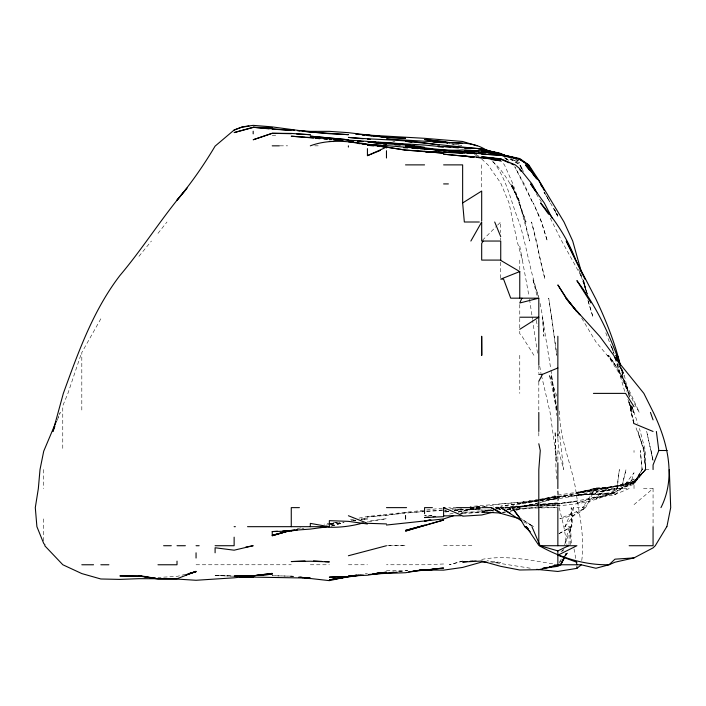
<?xml version="1.0" encoding="UTF-8"?>
<svg xmlns="http://www.w3.org/2000/svg" width="706" height="706" viewBox="0 0 706 706"><rect width="100%" height="100%" fill="white"/><g stroke="black" fill="none" stroke-linecap="round" stroke-linejoin="round"><path stroke-width="0.53" stroke-dasharray="3.53 2.65" d="M569.01 544.661L569.301 526.676L564.491 544.661M570.263 544.661L570.589 526.676L571.366 544.661M564.606 544.714L571.728 526.676L571.198 507.632L571.33 526.676L557.855 534.327L571.825 526.676L573.316 507.632L576.017 507.632M581.744 560.529C585.045 536.428 578.788 512.415 575.558 488.596C570.872 461.927 558.799 436.811 559.584 409.268M559.126 432.434L557.855 438.232L558.667 450.507L563.6 469.552L559.337 431.463M539.869 499.257L557.855 496.309L595.935 493.573L557.855 497.395L576.899 495.171L595.935 494.288L614.979 492.223L621.271 488.596L626.019 469.552L621.457 488.596L614.979 494.818L595.935 497.615L614.979 492.541L614.979 494.818M634.023 479.003L616.232 488.596L595.935 490.926L576.899 495.171L614.979 493.15L595.935 494.226L614.979 494.535L629.081 488.596L634.023 472.773L621.765 488.596L634.023 479.003L634.023 488.596M80.74 355.295L67.917 393.383L62.763 405.844L62.763 450.507M57.177 420.441L60.266 412.428L58.051 417.431M571.825 526.676L564.871 526.676L573.316 507.632M564.818 556.196L566.133 553.336M564.676 556.196L566.035 553.336M585.609 507.632L595.361 488.596L582.521 507.632L585.609 507.632L576.899 512.759L585.53 507.632L576.899 514.427L559.973 518.786M565.471 556.196L567.633 552.383M100.843 318.794L81.808 352.532L81.808 412.428M539.869 500.342L557.855 496.362L539.869 500.024L614.979 486.646L634.023 481.545L645.222 469.552L634.023 482.577L620.901 488.596L634.023 482.498L642.133 469.552L640.28 450.507L642.133 469.552L634.023 484.351L614.979 489.999L595.935 491.985L614.979 489.011L557.855 498.815L539.869 500.236M634.023 482.498L642.16 469.552L649.096 469.552M559.62 561.658L561.394 559.002M157.976 233.377L166.987 222.002M564.871 526.676L576.899 511.541L559.858 518.513M138.932 256.357L151.428 241.046M559.205 563.106L561.235 560.617M565.303 555.657L568.683 551.51M482.445 240.287L496.918 225.814M497.686 225.055L500.73 222.002L500.73 232.583M561.067 551.686L563.476 549.453M634.023 504.613L653.068 488.596L653.068 525.582M582.521 507.632L595.935 496.627L576.899 503.131L595.935 497.536L607.592 488.596L595.935 497.236L576.899 500.933L557.855 503.652L539.869 504.719M562.135 551.227L563.847 549.85M614.979 492.223L621.333 488.596M460.639 513.386L462.642 512.732L460.533 513.271M614.979 492.541L595.935 498.524L614.979 490.617L616.823 488.596L619.338 469.552L617.212 488.596L614.979 491.341C592.087 503.784 565.532 506.502 539.869 505.743M331.352 526.076L343.381 522.466M331.467 526.076L344.157 522.449M462.642 561.005L449.298 564.765L462.642 561.235M539.869 499.936L557.855 495.065L595.935 489.585L576.899 492.364L595.935 488.614L614.979 486.655L634.023 483.513L645.831 469.552L645.302 450.507L639.459 428.463M504.437 508.135L519.766 504.146L538.81 501.083M453.12 513.2L447.833 514.506M458.415 511.832L480.627 507.808L458.415 512M185.475 574.322L177.012 576.405L157.976 577.455M458.415 512.035L481.686 506.934M538.81 502.866L512.274 508.638M538.81 499.972L614.979 486.566L634.023 481.545L645.84 469.552L644.057 450.507L645.549 469.552L634.023 481.395L603.48 488.596L634.023 482.763L614.979 486.743L595.935 488.596L576.899 492.823L595.935 488.005L614.979 486.487L634.023 483.513L645.469 469.552L643.704 450.507L637.915 431.463L644.296 450.507L635.153 425.365M486.981 511.029L491.208 510.094L485.922 511.056M496.495 508.938L499.672 508.241M538.81 502.822L514.965 508.038M297.341 528.635L301.391 527.761M461.583 508.708L454.179 510.209L481.686 508.488M329.349 523.878L336.753 522.414M507.843 509.441L510.897 508.841M353.68 520.596L355.798 520.19L351.562 520.64L355.798 519.951M361.084 519.157L367.429 517.922L361.084 519.025M507.032 509.644L511.223 508.841M502.848 512.635L506.017 512.035M510.253 511.223L512.362 510.826M516.598 510.014L538.81 506.687M350.503 519.713L353.68 519.113M358.966 518.107L367.429 516.501L424.562 510.209M484.863 510.95L491.208 509.776M496.495 508.797L500.73 508.011M496.495 509.105L500.73 508.329M330.408 524.443L342.039 522.378M513.65 507.084L538.81 503.819M595.935 490.167L576.899 492.753L604.76 488.596M301.85 528.679L303.959 528.317M330.408 524.673L343.098 522.519M365.32 573.625L367.429 573.263M368.488 521.716L386.473 518.698L367.429 521.302M501.789 512.45L504.958 511.912M510.253 511.02L514.48 510.306M515.539 510.129L519.766 509.405L515.539 509.485M330.408 523.702L337.812 522.466M448.892 511.497L444.656 512.185L448.892 511.285L444.656 511.709M454.179 510.632L462.642 509.255L493.326 510.412M537.751 500.395L519.766 503.343L538.81 500.58L500.73 506.167L538.81 500.651M483.804 506.59L500.73 503.863L519.766 502.398L538.81 499.76M507.032 509.291L511.223 508.629M449.881 508.938L456.155 507.958M539.869 499.813L557.855 497.015L539.869 499.601M326.26 525.105L329.349 524.637M470.099 508.126L481.686 506.396L484.863 506.546M538.81 499.433L519.766 502.257L470.055 506.555M336.753 522.387L324.063 524.152M507.032 509.158L511.223 508.549M490.149 510.923L493.326 510.482M498.612 509.732L500.73 509.432L498.612 509.529M444.656 511.673L448.892 511.109M454.179 510.394L462.642 509.255M539.869 500.942L557.855 498.533L538.81 500.316M539.869 505.178L557.855 502.76L539.869 504.825M460.533 513.633L462.642 513.35M452.069 509.255L456.297 508.717M485.922 511.003L493.326 510.067M399.172 571.904L403.4 571.392M554.086 564.765L556.91 564.429M272.225 135.596L277.511 134.987M426.68 509.961L442.547 508.135M353.68 520.631L355.798 520.384M361.084 519.775L367.429 519.034L361.084 519.678M537.751 504.896L506.811 507.632L519.766 507.137L538.81 504.781L504.79 507.746M481.686 559.426C506.078 554.819 530.585 560.273 554.678 564.138M507.076 509.856L519.766 508.549L514.48 508.92M454.179 510.729L462.642 509.864L453.12 510.023M539.869 506.59L557.855 504.869L539.869 505.69M398.113 571.816L403.4 571.33M538.81 505.328L519.766 506.926L504.958 507.084M462.642 513.739L480.627 512.274M423.503 511.382L367.429 516.968L386.473 515.398L405.518 512.706L424.562 511.682M426.68 511.144L443.606 509.908M426.68 511.523L443.606 510.314M505.117 508.02L510.597 507.632M507.076 509.432L513.421 508.991M495.444 508.311L499.672 508.038M470.24 507.393L480.645 506.776L470.055 507.279M495.409 507.455L499.663 507.217M456.694 507.473L448.663 507.826M474.282 560.37L476.4 560.255M539.869 504.896L557.855 503.96L576.899 501.437L557.855 503.74L539.869 503.81M491.208 509.847L481.686 510.253L470.055 509.176M443.606 563.988L424.562 564.765L386.473 564.765M495.409 507.517L500.73 507.323L493.326 506.961M541.467 507.632L519.766 508.294L557.855 507.632M507.076 509.706L514.48 509.511M386.473 570.501L407.636 570.607M480.627 511.859L462.642 512.203L481.686 512.124M446.774 510.138L444.656 510.173L446.774 510.173M470.055 507.57L481.686 507.455L470.055 507.27M431.966 515.724L424.562 515.786L431.966 515.839M405.518 570.527L407.636 570.519M279.929 145.833L287.633 145.833M314.708 145.833L319.103 145.833M600.718 488.596L593.817 488.596L595.935 488.614M604.954 488.596L629.081 488.596M643.484 488.596L653.068 488.596M576.899 507.632L579.441 507.632M538.81 507.64L556.796 507.632M387.532 545.72L405.518 545.72L386.473 545.606M443.606 545.72L473.055 545.72M196.056 564.765L291.269 564.765M310.313 564.765L329.349 564.765M348.393 564.765L367.429 564.765M470.055 508.373L480.627 508.479M234.136 576.22L215.101 575.522L233.077 575.752M494.385 562.32L500.73 562.453L486.981 560.723M291.269 576.149L272.225 575.743L294.437 576.272M215.101 575.522L233.077 576.167M470.055 508.647L480.627 509.15M392.818 141.288L394.936 141.438M291.269 576.078L293.378 576.308M490.149 561.852L531.406 568.392M452.069 143.768L454.179 144.183M455.238 144.386L461.583 145.63L457.356 144.633M451.593 143.962L454.593 144.765M515.759 159.706L519.766 161.127L515.759 159.618M511.197 158.903L519.766 162.954L511.197 158.744M523.728 521.928L533.63 526.676L520.693 518.425M475.976 154.632L478.827 156.238L475.976 154.57M510.253 158.762L519.766 164.33L523.746 171.54M509.776 158.965L519.722 164.877L522.934 170.587L519.766 164.877L522.934 170.631M522.537 519.757L533.63 526.676M474.432 154.411L476.25 155.558M492.4 161.489C505.002 171.858 511.85 187.522 519.766 201.422L510.703 183.922L519.766 202.966L511.7 183.922L526.032 222.002L512.927 183.922L504.472 164.877L500.73 160.659M505.637 158.109L508.911 160.818M505.637 157.747L508.911 160.597M481.686 159.009L487.978 164.877L500.73 183.075L509.035 202.966L517.083 241.046L522.343 260.09L528.979 296.052M493.132 161.648C507.076 178.918 510.782 201.898 519.148 222.002L519.766 223.864C526.87 248.088 530.603 273.178 538.81 297.129M541.493 202.163L536.172 193.709M533.93 355.295L522.025 336.259L519.766 333.656L519.766 330.364M548.006 198.43L544.141 192.085L547.971 198.43M550.362 202.966L557.855 215.304L554.581 209.611M543.973 192.085L549.833 202.057M581.718 318.168L595.935 341.907L614.979 364.605L620.768 374.339L630.59 393.383L639.301 412.428C628.19 393.798 622.074 372.521 608.598 355.295L614.979 364.631L607.601 355.295L619.824 374.339L629.02 393.383L621.607 374.339L628.878 393.383L629.531 397.61M550.345 218.198L561.747 241.046L582.318 278.208M618.394 364.164L623.76 374.339L619.374 365.937M548.403 199.154L549.877 202.013L548.5 199.154M621.986 369.326L624.139 374.339L629.425 397.61M627.881 399.393L633.458 412.428L631.508 406.409M613.964 353.291L605.13 331.246M631.535 405.518L637.88 423.45M580.447 273.222L582.415 278.146M631.667 406.409L634.023 412.428L631.976 406.409M611.978 347.281L614.167 353.291M578.655 269.286L587.313 294.164M621.854 369.326L623.61 374.339L620.786 367.323L627.255 392.324M611.317 346.275L613.655 353.291M538.175 296.167L532.809 279.126L537.072 296.052M624.686 391.38L615.253 358.692M587.436 294.164L582.768 279.126L586.315 291.825M588.169 301.18L593.031 317.215L587.586 299.176M617.097 362.963L620.415 374.339L617.097 362.858M556.787 396.128L549.242 374.339L556.857 410.31M634.023 422.32L631.332 412.428L630.246 403.964M620.159 365.876L622.454 374.339L620.768 366.935M541.449 375.398L550.089 412.428L556.875 462.148M583.553 280.185L585.751 290.766L583.553 280.185L587.039 293.943M559.223 507.632L563.847 526.676L566.953 544.661M629.54 402.905L631.808 412.428L630.511 403.964M651.214 450.507L653.068 460.824L646.687 431.463L653.068 460.497M628.861 401.846L634.023 424.712L628.808 401.846M536.242 320.339L537.522 326.587M540.116 303.465L542.711 317.215L543.894 336.259L542.429 317.215L550.804 369.053M519.766 246.138L522.352 260.09M574.004 548.889L575.743 558.411M539.719 366.193L540.999 373.324M537.531 353.185L532.606 320.392M550.98 370.112L556.849 415.596M556.928 410.31L551.157 374.339L554.775 393.383L556.928 409.251M529.518 299.229L532.059 316.156M532.218 317.215L532.483 319.333M556.893 461.089L555.693 450.507L555.075 431.463L555.975 469.552L556.893 479.074M559.143 506.573L557.855 489.646L557.855 506.573M557.634 432.434L557.855 438.232L557.855 432.434M634.023 450.507L634.023 452.414M557.855 450.507L557.855 461.089M538.81 366.202L538.81 373.324M538.81 381.743L538.81 411.369M538.81 432.425L538.81 437.235M519.766 260.09L519.766 269.613M519.766 304.515L519.766 316.156M519.766 318.309L519.766 329.27M519.766 355.295L519.766 393.383M500.73 237.869L500.73 239.987M500.73 262.2L500.73 278.076M481.686 164.877L481.686 189.208M43.719 469.552L43.719 488.596M43.719 518.884L43.719 542.411M557.855 497.677L539.869 502.575L557.855 497.677M506.89 159.874L504.578 157.72L506.89 159.865M524.108 183.922L514.806 166.784L532.853 202.966L524.108 183.922M557.855 216.433L553.778 208.738L557.855 216.433M538.81 215.206L533.295 202.966L541.352 222.002L547.362 241.046L541.608 222.002L538.81 215.206M525.149 222.002L519.766 204.369L529.632 241.046L525.149 222.002M536.489 241.046L531.592 222.002L544.944 279.126L540.258 260.09L536.489 241.046M551.668 317.215L548.73 298.17L556.805 355.295L551.668 317.215"/><path stroke-width="1.06" d="M616.444 360.466L614.979 357.686L643.863 393.383L653.359 412.428C667.417 441.709 676.454 477.018 660.957 507.632M666.905 526.676L670.7 507.632L669.297 469.552M54.856 426.459L52.932 431.463L63.346 393.383C78.234 352.356 93.024 310.596 119.888 275.534C143.671 247.435 163.015 215.859 187.099 188.07M656.368 431.463L658.83 450.507L653.068 464.945L653.068 469.552M56.277 421.447L43.719 451.187L40.013 469.552L38.336 488.596L35.3 507.632L36.906 526.676L43.719 543.461L45.025 544.961M521.91 298.17L519.766 302.998L538.81 298.17L538.81 365.258M543.038 568.427L557.855 566.3L560.855 564.765L564.376 557.14M561.058 563.812L564.226 557.14M538.81 381.311L542.508 374.339L557.855 367.976M483.054 241.046L481.686 243.473L481.686 260.09L500.73 260.09M561.146 563.812L564.924 557.14M470.867 241.046L481.686 222.002L481.686 241.046L500.73 241.046L500.73 260.39L519.766 271.572L519.766 298.17M666.773 526.676L655.274 545.72L653.068 547.865L634.023 557.899L614.979 562.205L609.022 564.765L595.935 568.259L581.091 564.765M186.596 188.793L177.012 200.177C191.194 183.26 203.822 165.098 215.101 146.124L234.136 130.019L242.705 126.798L248.989 126.277L242.758 126.798L234.136 130.019M536.692 569.354L557.855 571.463L576.899 568.356L581.365 564.765L561.023 564.765M519.766 329.323L538.81 317.215L519.766 317.215M479.312 222.002L464.336 222.002L462.642 202.966L481.686 191.035L481.686 220.81M531.927 526.676L540.081 545.72L557.855 550.892L568.674 545.72M367.429 148.631L367.429 155.655L386.473 147.122L405.518 150.104L443.606 153.184L425.621 151.561L462.642 153.176M367.429 155.655L380.463 150.396M519.766 271.572L500.73 279.126L503.572 279.126L510.72 298.17L538.81 298.17M186.031 574.702L196.056 571.348L177.012 578.77L138.932 578.682L119.888 579.397L100.843 578.991L81.808 573.581L62.834 564.765L44.734 545.72M453.623 515.671L443.606 518.945L386.473 525.035M186.031 574.878L196.056 571.719L189.702 573.281M419.876 526.676L443.606 520.04L405.518 531.088L424.562 525.211L405.518 530.4L419.602 526.676M289.266 530.55L272.225 535.766L290.263 530.435L272.225 535.333L272.225 531.565L277.511 531.247M253.18 127.459L234.136 132.587L253.18 127.283L272.225 127.574L262.703 127.512M386.473 545.72L348.393 555.746M272.225 535.333L291.269 530.427M493.326 512.115L481.686 514.992L462.642 516.183L462.642 515.707M310.313 145.833C330.584 138.252 352.091 141.791 372.812 145.039M363.202 522.908C349.523 526.835 335.041 528.194 320.877 526.676M543.038 568.18L547.274 567.324M549.392 566.892L557.855 565.179L538.81 569.671L519.766 570.007L500.73 566.344L481.686 561.049L462.642 562.011L466.878 561.579M272.225 531.565L291.269 531.044L297.614 529.774M245.776 547.097L253.18 545.72L234.136 550.195L215.101 547.759L215.101 552.798M332.526 579.414L336.753 578.638M338.871 578.249L352.621 575.787M430.907 519.907L424.562 521.054L429.848 520.022M332.526 579.432L348.393 576.59L363.202 575.028M291.269 531.044L291.269 530.471L294.437 529.932M356.857 575.063L354.739 575.425L358.966 575.037M242.758 126.798L253.18 125.359L271.457 126.798L310.313 132.048L348.393 134.652L329.349 133.716L302.9 131.316M326.119 526.958L310.313 529.085L291.269 530.471M412.922 571.11L415.04 570.836M417.158 570.554L424.562 569.583L405.518 572.725L372.724 573.89M254.239 575.619L272.225 574.243L254.239 575.655L272.225 573.396L253.18 575.867L234.136 576.061L253.18 575.743L234.136 577.817L196.056 580.279L177.012 579.079L157.976 579.061L138.932 575.672L155.858 578.293M397.054 572.16L368.488 574.516M361.084 574.993L329.349 579.838L348.393 576.502L329.349 577.155L348.393 576.511L329.349 580.641L298.673 577.173M428.789 517.101L424.562 517.56L443.606 516.677L443.606 507.632L444.921 507.632M433.025 516.651L435.143 516.421M376.951 573.21L386.473 572.178L367.429 575.231L348.393 576.043L351.562 575.743M484.863 511.709L481.686 512.035L500.73 513.041M470.055 561.252L473.223 560.926M435.143 569.363L419.267 570.466M431.966 569.204L443.606 568.03L408.695 571.798M391.768 572.389L393.877 572.195M486.981 562.179L481.686 562.073L462.642 567.43L443.606 570.139L425.621 569.963L433.025 569.354M634.023 557.899L614.979 559.17L609.022 564.765C584.709 565.206 560.343 557.634 539.287 545.72M282.806 530.93L289.151 530.559M425.621 569.971L435.143 569.389M245.776 576.14L252.121 575.761M434.084 569.415L419.267 570.536M423.503 570.095L419.267 570.324L424.562 570.13M305.018 560.935L291.269 561.561L310.313 561.226L329.349 561.888L325.122 561.623M376.951 573.069L384.355 572.919M451.01 150.66L439.37 150.193M443.606 515.865L461.583 515.715M272.225 145.833L279.355 145.833M405.518 164.877L424.562 164.877M443.606 164.877L462.642 164.877L462.642 202.966M443.606 183.922L448.381 183.922M481.686 355.295L481.686 336.259L481.81 355.295M538.81 374.339L542.508 374.339M593.428 393.383L625.587 393.383L634.023 406.691M658.83 450.507L667.205 450.507M299.415 507.632L291.269 507.632L291.269 526.676M386.473 507.632L406.568 507.632M432.381 507.632L424.562 507.632L424.562 513.739M456.694 507.632L469.869 507.632M481.686 507.632L491.2 507.632L499.777 512.132M521.752 520.984L500.73 507.632L504.031 507.632M234.136 526.676L235.372 526.676M247.532 526.676L325.06 526.676M519.766 517.833L511.974 507.632L519.766 518.027L524.787 526.676L526.244 526.676L528.459 528.97M163.615 545.72L171.293 545.72M177.012 545.72L185.378 545.72M196.056 545.72L199.145 545.72M215.101 545.72L234.136 545.72L234.136 537.178M540.081 545.72L576.899 545.72L557.855 555.225L576.899 562.303M629.143 545.72L653.068 545.72L653.068 526.676M81.808 564.765L93.545 564.765M100.843 564.765L108.883 564.765M157.976 564.765L177.012 564.765L177.012 561.138M558.455 564.765L560.855 564.765M239.431 576.881L310.313 578.099L308.195 577.87M464.76 150.546L476.4 150.731M291.269 133.708L272.225 133.328L253.18 139.762L272.225 133.266L291.269 133.416L310.313 134.714L296.555 133.99M368.488 142.065L375.892 142.25M378.01 142.303L424.562 145.065L443.606 146.901L438.311 146.76M464.76 150.387L478.518 150.731M425.621 151.905L434.084 152.143M438.311 152.267L443.606 152.417L424.562 151.349M403.4 147.686L407.636 147.898M433.025 141.968C450.657 144.121 471.732 139.664 486.884 150.563M386.473 523.923L367.429 523.305L348.393 515.733M464.76 148.384L471.105 148.613M478.518 148.878L481.686 149.001L405.518 141.235L411.863 142.338M333.585 139.867L339.93 140.141M386.473 137.458L405.518 138.261L386.473 137.282L348.393 132.666L329.349 131.351L310.313 131.378L297.614 130.486M464.76 150.422L472.164 150.74M456.297 147.122L458.415 147.219M448.892 150.855C468.078 152.734 488.314 150.06 506.74 156.22M253.18 577.084L239.431 576.458L253.18 577.084L244.717 576.475M424.562 147.307C405.668 143.83 386.358 144.898 367.429 141.703L381.187 143.671M464.76 152.831L443.606 152.046L481.686 153.626L466.878 152.928M481.686 148.728L498.612 153.546L481.686 148.728L443.606 146.495L451.01 147.192M394.936 144.836L400.231 145.083M329.349 141.288L333.585 141.527M406.577 145.401L414.025 145.833L405.518 144.854M474.282 152.134L420.326 148.763M478.518 152.381L485.922 152.875M424.562 151.287L405.518 150.122L386.473 147.122L386.473 147.969M373.65 145.771L367.429 145.383L379.952 145.833L386.473 147.386L382.184 146.822M313.482 560.891L321.945 561.42M272.225 129.145L291.269 130.381L253.18 127.283L269.048 128.836M343.098 140.15L333.585 139.541L342.039 140.141M462.642 143.38L443.606 142.109L447.833 142.939M348.393 141.782L367.429 144.527L385.405 145.763L367.429 144.739L386.473 145.621L443.606 150.352L424.562 148.719L437.252 149.981M411.863 148.181L418.208 148.613M292.328 130.107L294.437 130.257M348.393 140.573L352.621 140.873M362.143 141.588L357.907 141.235L362.143 141.544M372.724 142.285L368.488 141.994L386.473 142.515L397.054 143.68M375.892 142.506L386.473 143.247L367.429 141.385L291.269 136.214L305.018 137.308M144.218 576.484L147.395 576.705L144.218 576.414M488.031 153.025L500.73 153.952L504.534 155.752M443.606 142.312L386.473 138.985L390.709 139.461M357.907 141.174L363.202 141.588M367.429 135.534L371.665 135.879M374.833 136.134L386.473 137.07L367.429 135.199L385.414 137.335M307.136 137.476L313.482 138.058M143.159 576.467L147.395 576.828M367.429 139.153L370.606 139.435M465.819 156.388L443.606 154.19L474.282 157.05M467.937 156.582L473.223 157.059M363.202 138.764L348.393 137.405C377.278 139.991 406.497 139.506 435.143 144.448M453.12 147.395L458.415 147.898M141.05 576.105L119.888 575.911L138.932 576.105L155.858 578.346M413.981 147.148L405.518 146.266C424.641 146.883 443.447 151.472 462.642 149.928C477.071 151.534 493.626 148.604 506.44 156.529M417.158 147.475L421.385 147.916M315.6 138.279L319.827 138.711M324.063 139.144L327.24 139.47M360.025 134.546L355.798 134.105L358.966 134.555M362.143 134.767L424.562 138.314L462.642 141.482L477.088 145.833M371.735 145.03L362.143 143.953M374.974 145.374L379.281 145.833L374.974 145.304M297.614 130.734L299.732 130.963M400.231 144.033L403.4 144.377M362.143 134.925L364.261 135.164M357.907 143.459L360.025 143.706M441.488 141.579L424.562 139.567L443.606 141.5L449.951 142.947M489.09 157.747L481.686 156.794L500.73 158.806L515.283 164.877L519.766 168.708L531.945 183.922L537.222 193.373M491.208 158.02L495.444 158.559M497.553 158.832L500.73 159.247M472.164 157.076L462.642 155.849L481.686 157.491L500.73 160.818L491.208 159.565M299.732 577.19L302.9 577.605M305.018 577.887L310.313 578.576L305.018 577.808M425.621 148.392L427.73 148.666M377.895 146.257L380.04 146.539M367.429 523.984L348.393 521.355L329.349 520.657L329.349 526.676M383.305 143.98L386.473 144.43M300.791 577.199L302.9 577.508M481.686 151.146L483.804 151.472M367.429 144.527L370.518 145.021M437.252 144.792L439.37 145.145M328.837 526.676L310.313 523.384L310.313 526.676M500.73 153.467L481.686 150.051L491.208 152.09M517.648 158.576L500.73 154.446L519.766 158.576L528.768 164.877L538.81 180.189L564.015 222.002L572.716 241.046L581.567 272.781M517.648 158.568L500.73 154.358L506.74 156.494M443.606 141.827L447.595 142.894M519.766 518.778L500.73 513.341L491.2 507.632M634.023 423.565L653.068 431.463M443.606 507.632L461.645 515.283M501.675 159.644L509.238 162.865M511.126 163.668L513.959 164.877M506.44 156.397L500.73 153.59L504.349 155.744M500.73 507.632L510.253 513.209M524.787 526.676L530.241 531.742M565.541 297.288L557.855 284.933L566.477 298.17L576.899 311.646L565.903 298.17L579.935 314.894M566.768 299.017L576.899 311.646M579.326 314.17L576.899 311.125L599.641 336.259L613.708 355.295L616.444 360.342M529.456 170.137L525.44 164.877L538.81 180.551L544.3 190.585M519.766 169.608L521.01 171.293M548.597 214.218L540.549 202.966C555.128 220.069 567.836 238.919 575.725 260.09L595.935 299.159C606.066 320.559 614.944 342.842 620.521 365.876M526.244 526.676L538.81 545.323M535.88 191.82L530.612 183.922L544.273 202.966L552.189 218.198M536.516 178.909L527.338 164.877L534.221 175.856M534.442 175.856L527.894 164.877L519.766 159.362L528.317 164.877L535.139 176.765M590.948 302.883L576.899 280.635C596.314 306.166 609.993 335.156 620.45 365.32M542.111 186.772L540.593 183.922L541.573 185.828M575.761 260.09L566.238 241.046L584.886 279.126M619.833 364.322L615.95 355.295L619.171 363.316M494.703 222.002L500.73 236.625M650.447 412.428L653.068 419.876M619.956 364.322L617.291 355.295L619.868 364.817M538.81 443.739L540.275 450.507L538.81 469.552L538.81 543.364M576.317 561.588L576.899 564.765M576.899 566.609L576.899 568.356M557.855 336.259L557.855 431.463M557.855 462.73L557.855 488.596M557.855 507.632L557.855 545.72M557.855 550.892L557.855 564.765M538.81 412.428L538.81 431.463M405.518 515.495L405.518 519.104M386.473 150.722L386.473 158.003M348.393 145.833L348.393 147.06M253.18 131.228L253.18 133.858M196.056 552.807L196.056 558.04M386.473 573.387L376.951 573.546L386.473 573.44M500.73 158.806L482.745 157.888L500.73 158.806M500.73 155.232L481.686 154.084L500.73 155.249L519.766 159.194L500.73 155.249M331.467 139.409L329.349 139.267L331.467 139.417M353.68 140.847L348.393 140.432L353.68 140.873M348.393 139.788L310.313 136.17L348.393 139.788M481.686 157.826L476.4 157.35L481.686 157.835"/></g></svg>
